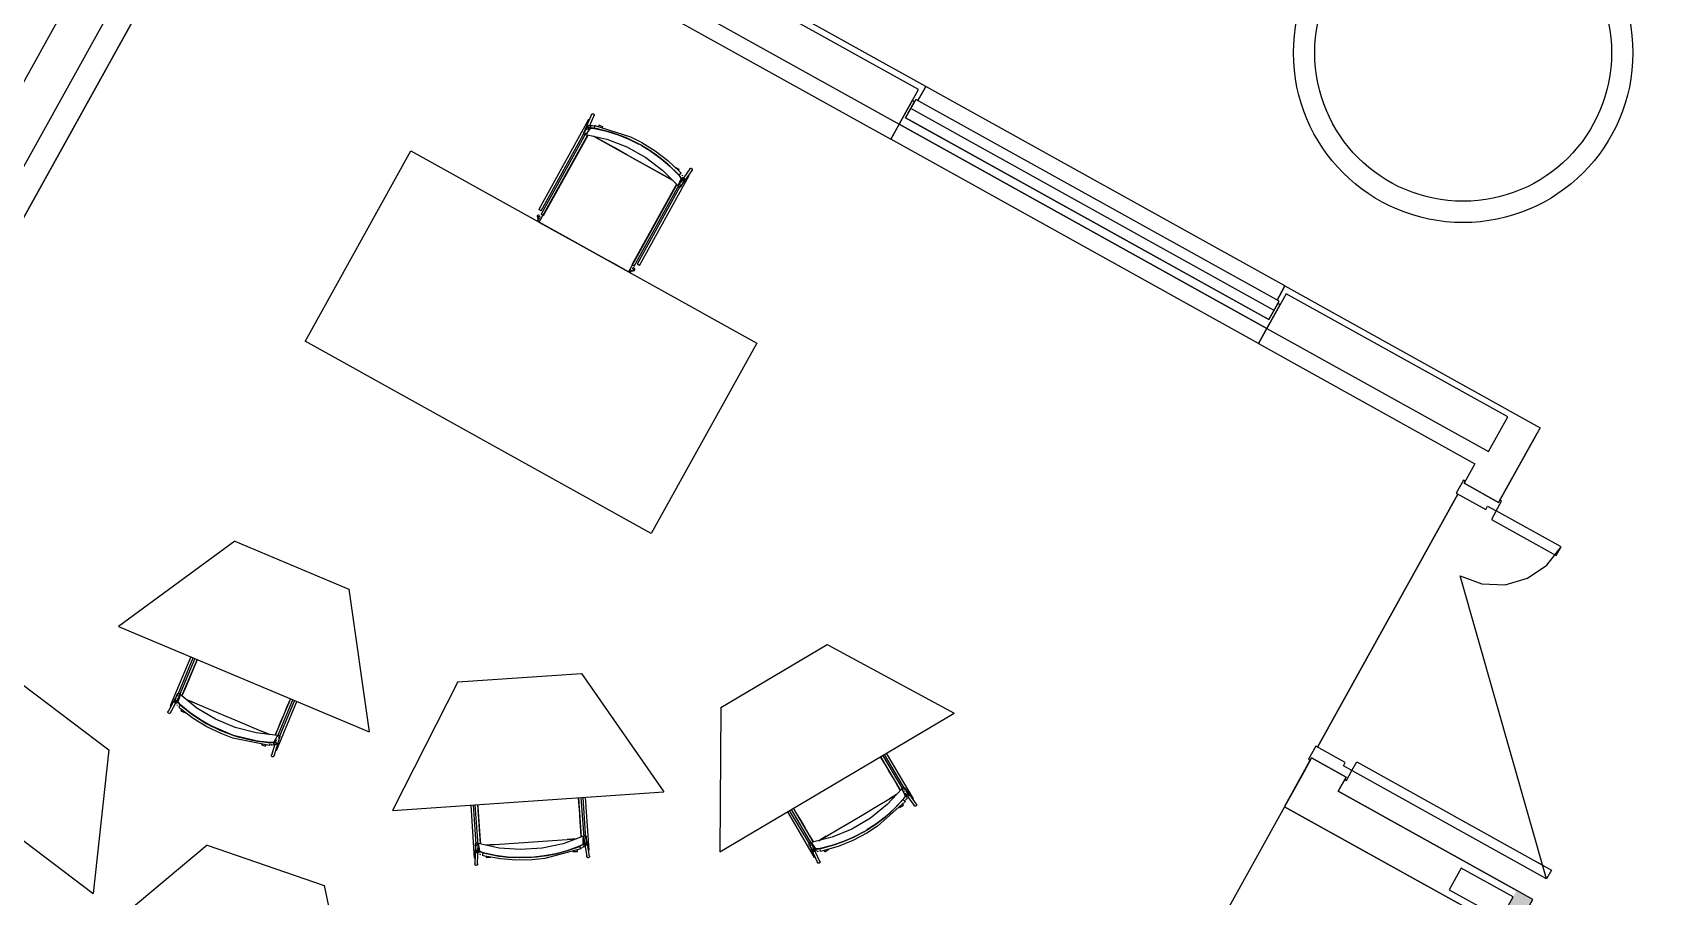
# Model space of a CAD drawing. Header units: metres. Extents: x 2.3 to 42.8, y 0.9 to 31.9.
# Drawn here: x 20.433 to 23.03, y 16.28 to 17.654 of the extents above; entities that cross this region are included whole.
import ezdxf

# ---------------------------------------------------------------- set-up
doc = ezdxf.new("R2010")
doc.units = ezdxf.units.M
for name, color, linetype in [('ARREDI', 9, 'Continuous'), ('PARETI_STRUTTURE', 7, 'Continuous'), ('PILASTRI_SETTI', 8, 'Continuous'), ('PORTE_SCALE', 2, 'Continuous')]:
    doc.layers.add(name, color=color, linetype=linetype)

msp = doc.modelspace()

# ---------------------------------------------------------------- linework, layer by layer
at = {"layer": 'ARREDI'}
for points in [[(21.8426, 17.5636), (20.8402, 18.1202), (20.8096, 18.0651), (21.812, 17.5085)], [(22.4004, 17.1975), (22.4167, 17.2268), (21.8384, 17.5479), (21.8221, 17.5186)], [(21.3856, 17.276), (21.3857, 17.2753)], [(22.4278, 17.2386), (22.3972, 17.1836), (22.7501, 16.9877), (22.7806, 17.0427)], [(22.0384, 15.0571), (22.7091, 16.265), (22.4251, 16.4227), (21.7544, 15.2148)], [(22.7699, 16.2448), (22.789, 16.2792), (22.7064, 16.325), (22.6873, 16.2906)]]:
    msp.add_lwpolyline(points, close=True, dxfattribs=at)
for points in [[(22.4086, 17.2122), (21.8303, 17.5333)], [(21.3162, 17.4993), (21.3172, 17.5007), (21.3196, 17.5042)], [(21.3166, 17.5035), (21.3164, 17.5042), (21.3165, 17.5049), (21.3167, 17.5055), (21.3168, 17.5056), (21.3173, 17.5061), (21.3173, 17.5061), (21.318, 17.5064), (21.3188, 17.5064), (21.3195, 17.5062), (21.3201, 17.5057)], [(21.3205, 17.5051), (21.3207, 17.5044), (21.3206, 17.5036), (21.3203, 17.5031), (21.3202, 17.503), (21.3197, 17.5025), (21.319, 17.5022), (21.3183, 17.5022), (21.3176, 17.5024), (21.317, 17.5028), (21.3166, 17.5035)], [(21.3176, 17.5156), (21.3176, 17.5155)], [(21.3184, 17.5151), (21.3179, 17.5154), (21.3177, 17.5155)], [(21.319, 17.5148), (21.3184, 17.5151)], [(21.3229, 17.5061), (21.3212, 17.5059)], [(21.3213, 17.5059), (21.323, 17.5061)], [(21.3224, 17.5221), (21.3222, 17.5228), (21.3223, 17.5236), (21.3224, 17.5238), (21.3224, 17.5238), (21.3227, 17.5242), (21.3232, 17.5247), (21.3239, 17.525), (21.3246, 17.5251), (21.3254, 17.5249), (21.326, 17.5244), (21.3264, 17.5238)], [(21.3251, 17.506), (21.3239, 17.506)], [(21.3241, 17.506), (21.3253, 17.506)], [(21.3264, 17.5238), (21.3265, 17.5231), (21.3265, 17.5223), (21.3264, 17.5221), (21.3264, 17.5221), (21.3261, 17.5217), (21.3256, 17.5211)], [(21.3265, 17.5058), (21.3276, 17.5056)], [(21.3276, 17.5056), (21.3265, 17.5058)], [(21.3274, 17.5042), (21.3275, 17.505), (21.3276, 17.5056)], [(21.3277, 17.5061), (21.3277, 17.5064), (21.3277, 17.5064), (21.3277, 17.5064)], [(21.3344, 17.507), (21.3342, 17.5067), (21.334, 17.5063), (21.3337, 17.5057), (21.3333, 17.5051)], [(21.3809, 17.2738), (21.2391, 17.3525), (21.3162, 17.4913)], [(21.3098, 17.4933), (21.3096, 17.494), (21.3097, 17.4947), (21.3098, 17.495), (21.3098, 17.495), (21.31, 17.4954), (21.3106, 17.4959), (21.3113, 17.4962), (21.312, 17.4962)], [(21.3135, 17.4928), (21.313, 17.4923), (21.3123, 17.492), (21.3115, 17.492), (21.3108, 17.4922), (21.3102, 17.4926), (21.3098, 17.4933)], [(21.3271, 17.5018), (21.3247, 17.5021), (21.3224, 17.5022), (21.3207, 17.5021), (21.3199, 17.5017), (21.3166, 17.4968), (21.3133, 17.4919), (21.3467, 17.4844), (21.3787, 17.4722), (21.4087, 17.4555), (21.436, 17.4348), (21.4601, 17.4105), (21.4625, 17.4158), (21.4649, 17.4213)], [(21.3133, 17.4919), (21.3136, 17.4942)], [(21.3199, 17.5017), (21.3207, 17.5021), (21.3223, 17.5022), (21.3246, 17.5021), (21.3271, 17.5018)], [(21.4513, 17.4193), (21.4388, 17.4263), (21.4187, 17.4374), (21.3985, 17.4486), (21.3783, 17.4599), (21.3581, 17.4711), (21.338, 17.4822), (21.3255, 17.4892)], [(21.3255, 17.4892), (21.4513, 17.4193)], [(21.327, 17.5022), (21.327, 17.5024), (21.3271, 17.5029), (21.3272, 17.5035)], [(21.3271, 17.5018), (21.3461, 17.4975), (21.3647, 17.4916), (21.3828, 17.4843), (21.3977, 17.4768)], [(21.3977, 17.4768), (21.3828, 17.4843), (21.3648, 17.4916), (21.3462, 17.4974), (21.3273, 17.5018)], [(20.8664, 17.1629), (21.0346, 17.4659)], [(21.0346, 17.4659), (21.5853, 17.1601)], [(21.4165, 17.4656), (21.4026, 17.4741)], [(21.4026, 17.4741), (21.4166, 17.4655)], [(21.461, 17.4275), (21.4473, 17.4413), (21.4326, 17.454), (21.4171, 17.4652)], [(21.4171, 17.4652), (21.4326, 17.4539), (21.4474, 17.4412), (21.4611, 17.4274)], [(21.4606, 17.4344), (21.461, 17.435), (21.4613, 17.4356), (21.4616, 17.436), (21.4617, 17.4363)], [(21.4649, 17.4212), (21.4648, 17.4221), (21.464, 17.4236), (21.4627, 17.4255), (21.4611, 17.4274)], [(21.4611, 17.4274), (21.4628, 17.4254), (21.4641, 17.4236), (21.4648, 17.4221), (21.4649, 17.4212)], [(21.4625, 17.4284), (21.4621, 17.428), (21.4617, 17.4276), (21.4615, 17.4275)], [(21.4646, 17.4302), (21.4647, 17.4303), (21.4648, 17.4304), (21.4647, 17.4303), (21.4645, 17.4302), (21.4641, 17.4298), (21.4636, 17.4294), (21.4631, 17.4289), (21.4625, 17.4284)], [(21.4663, 17.4271), (21.467, 17.4261)], [(21.467, 17.426), (21.4663, 17.4271)], [(21.4771, 17.427), (21.4765, 17.4273)], [(21.4778, 17.4266), (21.4778, 17.4266), (21.4778, 17.4266), (21.4775, 17.4268), (21.4771, 17.427)], [(21.4784, 17.4363), (21.4785, 17.437), (21.4788, 17.4375), (21.4788, 17.4375), (21.4789, 17.4377), (21.4795, 17.4381), (21.4802, 17.4384)], [(21.4802, 17.4384), (21.4809, 17.4384), (21.4816, 17.4381), (21.4822, 17.4376), (21.4826, 17.4369), (21.4827, 17.4362), (21.4826, 17.4355), (21.4823, 17.435), (21.4823, 17.435), (21.4822, 17.4348), (21.4816, 17.4344), (21.4809, 17.4341)], [(21.458, 17.4126), (21.3809, 17.2738)], [(21.4624, 17.4124), (21.4601, 17.4105)], [(21.4601, 17.4105), (21.4624, 17.4124)], [(21.4631, 17.4082), (21.4623, 17.4082), (21.4616, 17.4084), (21.461, 17.4089), (21.4607, 17.4096), (21.4606, 17.4103)], [(21.4638, 17.4121), (21.4644, 17.4116), (21.4648, 17.411), (21.4649, 17.4102), (21.4647, 17.4095), (21.4645, 17.4091), (21.4645, 17.409), (21.4644, 17.4089), (21.4638, 17.4084), (21.4631, 17.4082)], [(21.4679, 17.4237), (21.4655, 17.4183), (21.4649, 17.417)], [(21.4682, 17.4193), (21.4674, 17.4193), (21.4667, 17.4196), (21.4661, 17.4201), (21.4658, 17.4207), (21.4656, 17.4214), (21.4658, 17.4222), (21.4658, 17.4223), (21.4662, 17.4228), (21.4667, 17.4232), (21.4674, 17.4235)], [(21.4689, 17.4232), (21.4695, 17.4227), (21.4698, 17.4221), (21.47, 17.4213), (21.47, 17.4213), (21.4698, 17.4206), (21.4698, 17.4205), (21.4694, 17.42), (21.4689, 17.4195), (21.4682, 17.4193)], [(21.237, 17.3633), (21.2364, 17.3629), (21.236, 17.3625), (21.2359, 17.362), (21.2359, 17.3618), (21.236, 17.3615), (21.2363, 17.3611), (21.2369, 17.3608), (21.2376, 17.3607), (21.2383, 17.3608), (21.2391, 17.361)], [(21.2374, 17.3609), (21.2368, 17.3605), (21.2364, 17.36), (21.2363, 17.3596), (21.2363, 17.3594), (21.2363, 17.3594), (21.2364, 17.3591), (21.2367, 17.3587), (21.2373, 17.3584), (21.238, 17.3583), (21.2387, 17.3584)], [(21.2395, 17.3534), (21.2387, 17.3534), (21.238, 17.3536), (21.2374, 17.3541), (21.237, 17.3547), (21.2369, 17.3552), (21.2369, 17.3555), (21.237, 17.3562), (21.2373, 17.3569), (21.2379, 17.3574), (21.2373, 17.3569), (21.2371, 17.3566), (21.237, 17.3562), (21.2369, 17.3555), (21.237, 17.3547), (21.2374, 17.3541), (21.238, 17.3536), (21.2387, 17.3534), (21.2395, 17.3534)], [(21.2392, 17.3634), (21.2385, 17.3635), (21.2377, 17.3635), (21.237, 17.3633)], [(21.2404, 17.3603), (21.2401, 17.3607), (21.2395, 17.361), (21.2388, 17.3611), (21.2381, 17.3611), (21.2374, 17.3609)], [(21.241, 17.3563), (21.2407, 17.357), (21.2401, 17.3574), (21.2393, 17.3577), (21.2386, 17.3576), (21.2379, 17.3574)], [(21.2412, 17.3558), (21.241, 17.3563), (21.2407, 17.357), (21.2401, 17.3574), (21.2393, 17.3577), (21.2386, 17.3576), (21.2379, 17.3574)], [(21.2391, 17.3723), (21.2386, 17.3725), (21.2384, 17.3727), (21.2383, 17.3727), (21.2383, 17.3727)], [(21.2421, 17.3706), (21.2419, 17.3707), (21.2415, 17.3709), (21.2409, 17.3712), (21.2403, 17.3716), (21.2397, 17.372), (21.2391, 17.3723)], [(21.2391, 17.361), (21.2396, 17.3613), (21.24, 17.3618), (21.2402, 17.3623), (21.2402, 17.3625), (21.2401, 17.3628)], [(21.2396, 17.3522), (21.2631, 17.3392), (21.2866, 17.3261), (21.31, 17.3131), (21.3335, 17.3001), (21.357, 17.2871), (21.3804, 17.274)], [(21.2419, 17.3652), (21.2422, 17.365), (21.2426, 17.3648), (21.2432, 17.3645), (21.2438, 17.3641), (21.2445, 17.3638), (21.245, 17.3634)], [(21.3815, 17.2745), (21.3819, 17.2739), (21.3825, 17.2734), (21.3832, 17.2731), (21.3839, 17.2731), (21.3846, 17.2734), (21.3852, 17.2739), (21.3855, 17.2742), (21.3856, 17.2745), (21.3857, 17.2753)], [(21.3815, 17.2745), (21.3819, 17.2739), (21.3825, 17.2734), (21.3832, 17.2731), (21.3839, 17.2731), (21.3844, 17.2733), (21.3847, 17.2734), (21.3852, 17.2739), (21.3856, 17.2745), (21.3857, 17.2753)], [(21.3846, 17.2772), (21.3839, 17.2774), (21.3832, 17.2774), (21.3827, 17.2773)], [(21.3846, 17.2772), (21.3839, 17.2774), (21.3832, 17.2774)], [(21.3865, 17.2758), (21.387, 17.2753), (21.3875, 17.275), (21.388, 17.2749), (21.3883, 17.275), (21.3885, 17.2751), (21.3888, 17.2754), (21.389, 17.276), (21.389, 17.2767)], [(21.389, 17.2767), (21.3888, 17.2774), (21.3884, 17.2781), (21.3879, 17.2786), (21.3874, 17.2789), (21.3869, 17.279)], [(21.3871, 17.2846), (21.3877, 17.2842), (21.3883, 17.2839), (21.389, 17.2835), (21.3895, 17.2832), (21.39, 17.283), (21.3902, 17.2828)], [(21.3912, 17.2777), (21.391, 17.2784), (21.3907, 17.279), (21.3902, 17.2796), (21.3897, 17.2799), (21.3891, 17.28), (21.3888, 17.2799), (21.3888, 17.2799), (21.3887, 17.2798), (21.3884, 17.2795), (21.3882, 17.2789), (21.3882, 17.2782)], [(21.3882, 17.2782), (21.3884, 17.2775), (21.3887, 17.2768), (21.3892, 17.2763), (21.3897, 17.276), (21.3902, 17.2759), (21.3905, 17.2759), (21.3906, 17.2759), (21.3907, 17.276), (21.391, 17.2764), (21.3912, 17.277), (21.3912, 17.2777)], [(21.3978, 17.2842), (21.3972, 17.2845), (21.3965, 17.2848), (21.3959, 17.2852), (21.3953, 17.2855), (21.3949, 17.2857), (21.3948, 17.2858)], [(21.3985, 17.2838), (21.3982, 17.2839), (21.3978, 17.2842)], [(21.3985, 17.2838), (21.3985, 17.2837)], [(21.4171, 16.8571), (20.8664, 17.163)], [(21.5853, 17.1601), (21.4171, 16.8571)], [(20.7543, 16.8451), (20.5692, 16.7093), (20.9686, 16.5417)], [(20.7543, 16.8451), (20.9358, 16.7689)], [(20.9358, 16.7689), (20.9686, 16.5417)], [(21.5279, 16.5807), (21.6973, 16.6809)], [(21.6973, 16.6809), (21.8992, 16.5715)], [(20.6946, 16.6566), (20.6931, 16.6529), (20.6872, 16.6389), (20.6812, 16.6248), (20.6753, 16.6107), (20.6704, 16.5989)], [(20.3969, 16.6319), (20.1839, 16.5462), (20.5293, 16.2849)], [(20.3969, 16.632), (20.5539, 16.5132)], [(21.1097, 16.6212), (21.0053, 16.4167), (21.4374, 16.4463)], [(21.1097, 16.6212), (21.3061, 16.6346)], [(21.3061, 16.6346), (21.4374, 16.4463)], [(20.6641, 16.5991), (20.6635, 16.5995), (20.663, 16.6001), (20.6628, 16.6008), (20.6629, 16.6016), (20.6631, 16.602), (20.6632, 16.6022), (20.6637, 16.6028), (20.6644, 16.6031)], [(20.8098, 16.5249), (20.8122, 16.5248), (20.8145, 16.5249), (20.8162, 16.5253), (20.8169, 16.5257), (20.8197, 16.5309), (20.8224, 16.5362), (20.7884, 16.54), (20.7552, 16.5487), (20.7236, 16.5619), (20.6942, 16.5796), (20.6676, 16.6011), (20.6658, 16.5955), (20.664, 16.5899)], [(20.6644, 16.6031), (20.6652, 16.6032), (20.6659, 16.6029), (20.6665, 16.6025), (20.6669, 16.6019), (20.6671, 16.6012)], [(20.6676, 16.6011), (20.6655, 16.599)], [(20.6656, 16.599), (20.6676, 16.6011)], [(20.6507, 16.5712), (20.6499, 16.5711), (20.6492, 16.5713), (20.6486, 16.5717), (20.6481, 16.5724), (20.648, 16.5731), (20.648, 16.5738), (20.6482, 16.5743), (20.6482, 16.5743), (20.6483, 16.5745), (20.6489, 16.575), (20.6495, 16.5753)], [(20.6523, 16.5734), (20.6522, 16.5727), (20.652, 16.5722), (20.6519, 16.572), (20.6514, 16.5715), (20.6507, 16.5712)], [(20.6518, 16.5831), (20.6517, 16.5831), (20.6518, 16.5831), (20.6521, 16.583), (20.6525, 16.5828)], [(20.6525, 16.5828), (20.6531, 16.5825)], [(20.6602, 16.5875), (20.6596, 16.5879), (20.6592, 16.5885), (20.659, 16.5892), (20.659, 16.5893), (20.6591, 16.5899), (20.6591, 16.5901), (20.6594, 16.5906), (20.6599, 16.5911), (20.6606, 16.5914)], [(20.6606, 16.5914), (20.6613, 16.5915), (20.662, 16.5913), (20.6627, 16.5909), (20.6631, 16.5903), (20.6633, 16.5896), (20.6633, 16.5896), (20.6632, 16.5889), (20.6632, 16.5887), (20.6629, 16.5882), (20.6624, 16.5877)], [(20.6613, 16.5871), (20.6631, 16.5927), (20.6636, 16.5941)], [(20.6624, 16.5849), (20.6633, 16.5839)], [(20.6633, 16.5839), (20.6625, 16.5848)], [(20.664, 16.5899), (20.6642, 16.589), (20.6652, 16.5876), (20.6667, 16.5859), (20.6684, 16.5842)], [(20.6684, 16.5842), (20.6666, 16.586), (20.6651, 16.5877), (20.6642, 16.589), (20.664, 16.5899)], [(20.6653, 16.581), (20.6652, 16.5808), (20.6652, 16.5808), (20.6652, 16.5809), (20.6654, 16.5811), (20.6657, 16.5814), (20.6662, 16.5819), (20.6667, 16.5825), (20.6671, 16.583)], [(20.6671, 16.583), (20.6676, 16.5835), (20.6679, 16.5839), (20.668, 16.584)], [(20.7164, 16.5514), (20.6997, 16.5609), (20.6836, 16.5719), (20.6684, 16.5842)], [(20.6685, 16.5841), (20.6837, 16.5719), (20.6997, 16.5609), (20.7164, 16.5514)], [(20.6697, 16.5773), (20.6694, 16.5766), (20.6691, 16.576), (20.669, 16.5755), (20.6688, 16.5753)], [(20.6902, 16.5879), (20.6773, 16.5933)], [(20.6773, 16.5933), (20.6905, 16.5877), (20.7117, 16.5788), (20.733, 16.5699), (20.7543, 16.561), (20.7756, 16.552), (20.7968, 16.5431), (20.81, 16.5376)], [(20.8189, 16.5366), (20.8229, 16.5462), (20.8279, 16.5581), (20.8329, 16.57), (20.8379, 16.582), (20.8429, 16.5939)], [(21.5279, 16.5807), (21.5264, 16.3511), (21.8992, 16.5715)], [(20.7169, 16.5511), (20.7525, 16.5362), (20.7903, 16.5271), (20.8096, 16.5249)], [(20.8098, 16.5249), (20.7904, 16.5271), (20.7525, 16.5362), (20.7169, 16.5511)], [(20.8101, 16.5376), (20.7972, 16.543)], [(20.8031, 16.5189), (20.8032, 16.5192), (20.8034, 16.5196), (20.8037, 16.5202), (20.804, 16.5209)], [(20.8031, 16.5189), (20.8031, 16.5189)], [(20.8098, 16.5224), (20.8098, 16.5217), (20.8097, 16.521)], [(20.8108, 16.521), (20.8097, 16.521)], [(20.8097, 16.521), (20.8108, 16.521)], [(20.8097, 16.5202), (20.8097, 16.5202), (20.8097, 16.5202)], [(20.8169, 16.5257), (20.8162, 16.5253), (20.8146, 16.5249), (20.8123, 16.5248), (20.8098, 16.5249)], [(20.8099, 16.5245), (20.8099, 16.5243), (20.8099, 16.5238), (20.8098, 16.5232)], [(20.8132, 16.521), (20.8121, 16.5209)], [(20.8122, 16.5209), (20.8135, 16.521)], [(20.816, 16.5214), (20.8144, 16.5211)], [(20.8145, 16.5211), (20.8161, 16.5214)], [(20.8167, 16.5223), (20.8165, 16.523), (20.8165, 16.5238), (20.8167, 16.5243), (20.8167, 16.5245), (20.8172, 16.525), (20.8172, 16.525), (20.8179, 16.5254), (20.8186, 16.5255), (20.8193, 16.5253), (20.82, 16.5249), (20.8205, 16.5244)], [(20.8205, 16.5244), (20.8207, 16.5237), (20.8207, 16.5229), (20.8205, 16.5224), (20.8205, 16.5222), (20.82, 16.5217), (20.82, 16.5217), (20.8193, 16.5213), (20.8186, 16.5212), (20.8179, 16.5214), (20.8172, 16.5218)], [(20.8203, 16.5285), (20.8196, 16.5271), (20.8175, 16.5233)], [(20.8215, 16.5308), (20.8211, 16.53)], [(20.8223, 16.5353), (20.8228, 16.5359), (20.8235, 16.5362), (20.8242, 16.5363), (20.8249, 16.5362), (20.8256, 16.5358), (20.8261, 16.5352)], [(20.8224, 16.5362), (20.8223, 16.5339)], [(20.8261, 16.5353), (20.8263, 16.5345), (20.8263, 16.5338), (20.8262, 16.5336), (20.8262, 16.5336), (20.8261, 16.5331), (20.8256, 16.5325), (20.8249, 16.5322), (20.8242, 16.5321)], [(20.5539, 16.5132), (20.5293, 16.2849)], [(20.8129, 16.5031), (20.8127, 16.5038), (20.8127, 16.5045), (20.8127, 16.5048), (20.8127, 16.5048), (20.8129, 16.5052), (20.8134, 16.5058), (20.8141, 16.5062)], [(20.8167, 16.5052), (20.8169, 16.5045), (20.8169, 16.5038), (20.8169, 16.5035), (20.8169, 16.5035), (20.8167, 16.5031), (20.8162, 16.5025), (20.8155, 16.5021), (20.8148, 16.502), (20.814, 16.5021), (20.8134, 16.5025), (20.8129, 16.5031)], [(20.8193, 16.5128), (20.8199, 16.5126)], [(20.8199, 16.5126), (20.8204, 16.5124), (20.8207, 16.5123)], [(20.8207, 16.5122), (20.8207, 16.5122)], [(21.814, 16.4484), (21.8087, 16.4573), (21.8021, 16.4685), (21.7955, 16.4796), (21.7889, 16.4907), (21.7823, 16.5019)], [(21.8179, 16.4341), (21.8194, 16.436), (21.8207, 16.4379), (21.8214, 16.4394), (21.8215, 16.4403), (21.8189, 16.4456), (21.8164, 16.4509), (21.793, 16.426), (21.7663, 16.4045), (21.7368, 16.3871), (21.7051, 16.374), (21.6719, 16.3656), (21.6753, 16.3607), (21.6788, 16.3559)], [(21.6839, 16.3686), (21.6963, 16.3759), (21.7161, 16.3876), (21.736, 16.3994), (21.7559, 16.4111), (21.7757, 16.4229), (21.7955, 16.4346), (21.8079, 16.4419)], [(21.8079, 16.4419), (21.7964, 16.4351)], [(21.8164, 16.451), (21.8182, 16.4495)], [(21.817, 16.4504), (21.8169, 16.4511), (21.817, 16.4518), (21.8173, 16.4525), (21.8179, 16.453), (21.8186, 16.4533), (21.8193, 16.4533)], [(21.8215, 16.4403), (21.8214, 16.4395), (21.8207, 16.438), (21.8195, 16.4361), (21.8179, 16.4341)], [(21.8193, 16.4533), (21.82, 16.4531), (21.8206, 16.4527), (21.8208, 16.4525), (21.8208, 16.4525), (21.821, 16.452), (21.8212, 16.4513), (21.8211, 16.4506), (21.8207, 16.4499), (21.8202, 16.4494)], [(21.8202, 16.447), (21.8206, 16.4462)], [(21.8213, 16.4447), (21.822, 16.4432), (21.8238, 16.4393)], [(21.8241, 16.4381), (21.8234, 16.4384), (21.8228, 16.4388), (21.8225, 16.4393), (21.8224, 16.4394), (21.8223, 16.4401), (21.8223, 16.4401), (21.8224, 16.4409), (21.8227, 16.4415), (21.8233, 16.442), (21.824, 16.4423), (21.8247, 16.4423)], [(21.8247, 16.4423), (21.8254, 16.4421), (21.826, 16.4417), (21.8263, 16.4412), (21.8264, 16.4411), (21.8266, 16.4404), (21.8266, 16.4403), (21.8265, 16.4396), (21.8261, 16.439), (21.8256, 16.4385), (21.8249, 16.4382)], [(21.141, 16.426), (21.1413, 16.422), (21.1424, 16.4068), (21.1434, 16.3915), (21.1444, 16.3763), (21.1453, 16.3635)], [(21.306, 16.3745), (21.3053, 16.3849), (21.3044, 16.3978), (21.3035, 16.4107), (21.3026, 16.4236), (21.3017, 16.4365)], [(21.6435, 16.4203), (21.6455, 16.4169), (21.6533, 16.4037), (21.6611, 16.3906), (21.6688, 16.3774), (21.6753, 16.3664)], [(21.8179, 16.4341), (21.8046, 16.4199), (21.7901, 16.4068), (21.7747, 16.3949), (21.7606, 16.3858)], [(21.7607, 16.3858), (21.7746, 16.3949), (21.7901, 16.4067), (21.8045, 16.4198), (21.8178, 16.4339)], [(21.8187, 16.4252), (21.8186, 16.4254), (21.8183, 16.4259), (21.818, 16.4264), (21.8176, 16.427)], [(21.8183, 16.434), (21.8185, 16.4338), (21.8188, 16.4335), (21.8193, 16.4331)], [(21.8193, 16.4331), (21.8199, 16.4326), (21.8205, 16.4321), (21.821, 16.4317), (21.8214, 16.4314), (21.8216, 16.4312)], [(21.8216, 16.4326), (21.821, 16.4317)], [(21.821, 16.4317), (21.8216, 16.4326)], [(21.8216, 16.4312), (21.8216, 16.4312)], [(21.8232, 16.4347), (21.8224, 16.4336)], [(21.8225, 16.4337), (21.8232, 16.4347)], [(21.8244, 16.437), (21.8237, 16.4355)], [(21.8238, 16.4356), (21.8245, 16.437)], [(21.8333, 16.4345), (21.8338, 16.4349)], [(21.8338, 16.4349), (21.8343, 16.4351), (21.8345, 16.4353), (21.8346, 16.4353)], [(21.8346, 16.4353), (21.8346, 16.4353)], [(21.8373, 16.4236), (21.8366, 16.4238), (21.836, 16.4243), (21.8358, 16.4245), (21.8358, 16.4245), (21.8356, 16.4249), (21.8354, 16.4256)], [(21.8378, 16.4279), (21.8385, 16.4276), (21.8391, 16.4272), (21.8393, 16.427), (21.8393, 16.427), (21.8395, 16.4266), (21.8397, 16.4258), (21.8396, 16.4251), (21.8393, 16.4244), (21.8387, 16.4239), (21.838, 16.4236), (21.8373, 16.4236)], [(20.7104, 16.3615), (20.5345, 16.214), (20.9439, 16.0726)], [(20.7104, 16.3615), (20.8965, 16.2973)], [(21.1396, 16.3608), (21.1388, 16.361), (21.1382, 16.3613), (21.1377, 16.3619), (21.1374, 16.3626), (21.1374, 16.363), (21.1374, 16.3631), (21.1374, 16.3633), (21.1376, 16.364), (21.1381, 16.3646)], [(21.1381, 16.3646), (21.1387, 16.365), (21.1395, 16.3651), (21.1402, 16.365), (21.1409, 16.3647), (21.1414, 16.3641)], [(21.1418, 16.3643), (21.1409, 16.3614)], [(21.141, 16.3614), (21.1419, 16.3643)], [(21.3031, 16.36), (21.3053, 16.361), (21.3073, 16.3621), (21.3086, 16.3632), (21.3091, 16.3639), (21.3092, 16.3698), (21.3093, 16.3757), (21.2772, 16.3639), (21.2437, 16.3567), (21.2094, 16.3544), (21.1753, 16.3569), (21.1419, 16.3643), (21.1427, 16.3585), (21.1437, 16.3526)], [(21.154, 16.3616), (21.1683, 16.3626), (21.1912, 16.3642), (21.2143, 16.3657), (21.2373, 16.3673), (21.2604, 16.3689), (21.2833, 16.3705), (21.2976, 16.3714)], [(21.1679, 16.3626), (21.154, 16.3616)], [(21.2976, 16.3714), (21.2837, 16.3705)], [(21.3091, 16.3639), (21.3086, 16.3632), (21.3073, 16.3622), (21.3054, 16.361), (21.3031, 16.36)], [(21.3093, 16.3757), (21.3103, 16.3737)], [(21.3104, 16.3608), (21.3099, 16.3613), (21.3096, 16.362), (21.3095, 16.3626), (21.3095, 16.3627), (21.3097, 16.3634), (21.3097, 16.3634), (21.3101, 16.364), (21.3107, 16.3645), (21.3114, 16.3646), (21.3122, 16.3646), (21.3129, 16.3643)], [(21.3096, 16.3749), (21.3098, 16.3756), (21.3102, 16.3763), (21.3108, 16.3767), (21.3115, 16.3769), (21.3123, 16.3769), (21.313, 16.3765)], [(21.3109, 16.368), (21.3108, 16.3663), (21.3107, 16.362)], [(21.3109, 16.3705), (21.3109, 16.3696)], [(21.3109, 16.3644), (21.311, 16.3644)], [(21.3129, 16.3643), (21.3134, 16.3638), (21.3137, 16.3631), (21.3138, 16.3625), (21.3138, 16.3624), (21.3137, 16.3617), (21.3136, 16.3617), (21.3132, 16.3611), (21.3126, 16.3607), (21.3119, 16.3605), (21.3111, 16.3605)], [(21.313, 16.3765), (21.3135, 16.376), (21.3139, 16.3754), (21.3139, 16.3751), (21.3139, 16.3751), (21.3139, 16.3746), (21.3137, 16.3739), (21.3133, 16.3733), (21.3127, 16.3728)], [(21.6714, 16.3615), (21.6707, 16.3612), (21.67, 16.3612), (21.6693, 16.3615), (21.6687, 16.362), (21.6684, 16.3624), (21.6684, 16.3624), (21.6684, 16.3627), (21.6682, 16.3634), (21.6684, 16.3641)], [(21.6684, 16.3641), (21.6688, 16.3648), (21.6694, 16.3652), (21.6701, 16.3655), (21.6708, 16.3654), (21.6716, 16.3652), (21.6721, 16.3647)], [(21.6719, 16.3656), (21.6724, 16.3626)], [(21.6724, 16.3626), (21.6719, 16.3655)], [(21.6959, 16.3757), (21.6839, 16.3686)], [(21.7409, 16.3749), (21.7233, 16.3672), (21.7048, 16.3609), (21.686, 16.3561)], [(21.6861, 16.3561), (21.7049, 16.3609), (21.7233, 16.3673), (21.7409, 16.375)], [(21.7558, 16.383), (21.7414, 16.3752)], [(21.7415, 16.3752), (21.7558, 16.383)], [(21.1357, 16.3411), (21.1357, 16.3411)], [(21.1358, 16.3411), (21.1361, 16.3411), (21.1366, 16.3411)], [(21.1366, 16.3411), (21.1372, 16.3412)], [(21.1414, 16.3488), (21.1406, 16.3489), (21.1399, 16.3492), (21.1394, 16.3498), (21.1394, 16.3498), (21.1392, 16.3504), (21.1392, 16.3506), (21.1392, 16.3512), (21.1394, 16.3519), (21.1399, 16.3525)], [(21.1399, 16.3525), (21.1405, 16.3528), (21.1412, 16.353), (21.142, 16.3529), (21.1426, 16.3526), (21.1431, 16.352), (21.1431, 16.352), (21.1434, 16.3514), (21.1434, 16.3512), (21.1434, 16.3506), (21.1432, 16.3499)], [(21.1425, 16.3489), (21.1416, 16.3547), (21.1414, 16.3562)], [(21.1502, 16.3495), (21.1477, 16.3502), (21.1456, 16.3511), (21.1442, 16.3519), (21.1436, 16.3526)], [(21.1437, 16.3526), (21.1442, 16.3519), (21.1457, 16.3511), (21.1478, 16.3502), (21.1502, 16.3495)], [(21.1445, 16.3474), (21.1457, 16.3469)], [(21.1457, 16.3469), (21.1446, 16.3474)], [(21.1488, 16.3453), (21.1487, 16.3451), (21.1487, 16.345), (21.1487, 16.3451), (21.1488, 16.3453), (21.149, 16.3458), (21.1491, 16.3465), (21.1493, 16.3472), (21.1495, 16.3479)], [(21.1495, 16.3479), (21.1497, 16.3485), (21.1498, 16.349), (21.1499, 16.3492)], [(21.2077, 16.3417), (21.1885, 16.3427), (21.1692, 16.3453), (21.1502, 16.3495)], [(21.1503, 16.3495), (21.1693, 16.3453), (21.1886, 16.3427), (21.2077, 16.3417)], [(21.1544, 16.3439), (21.1544, 16.3432), (21.1545, 16.3425), (21.1545, 16.342), (21.1545, 16.3417)], [(21.1545, 16.3417), (21.1545, 16.3417)], [(21.2247, 16.3422), (21.2083, 16.3417)], [(21.2084, 16.3417), (21.2246, 16.3422)], [(21.3031, 16.36), (21.2848, 16.3532), (21.266, 16.348), (21.2469, 16.3444), (21.2302, 16.3426)], [(21.2303, 16.3426), (21.2468, 16.3444), (21.2659, 16.348), (21.2847, 16.3532), (21.3029, 16.3599)], [(21.2998, 16.3517), (21.2998, 16.3519), (21.2997, 16.3524), (21.2997, 16.3531), (21.2996, 16.3538)], [(21.3034, 16.3597), (21.3035, 16.3595), (21.3037, 16.359), (21.3039, 16.3585)], [(21.3039, 16.3585), (21.3042, 16.3578), (21.3045, 16.3571), (21.3048, 16.3565), (21.305, 16.356), (21.3051, 16.3558)], [(21.3057, 16.3569), (21.3048, 16.3565)], [(21.3048, 16.3565), (21.3057, 16.3569)], [(21.3081, 16.3582), (21.3069, 16.3575)], [(21.307, 16.3575), (21.3081, 16.3582)], [(21.3102, 16.3597), (21.3089, 16.3586)], [(21.309, 16.3587), (21.3103, 16.3597)], [(21.3157, 16.3419), (21.3151, 16.3424), (21.3148, 16.3431), (21.3147, 16.3433), (21.3147, 16.3433), (21.3147, 16.3438), (21.3149, 16.3446), (21.3153, 16.3452)], [(21.3181, 16.3455), (21.3186, 16.345), (21.319, 16.3443), (21.319, 16.3441), (21.319, 16.344), (21.319, 16.3435), (21.3189, 16.3428), (21.3184, 16.3422), (21.3178, 16.3418), (21.3171, 16.3416), (21.3164, 16.3416), (21.3157, 16.3419)], [(21.317, 16.3535), (21.3177, 16.3535)], [(21.3177, 16.3535), (21.3182, 16.3536), (21.3185, 16.3536), (21.3185, 16.3536), (21.3185, 16.3536)], [(21.6794, 16.3521), (21.676, 16.3569), (21.6751, 16.3581)], [(21.6784, 16.3515), (21.6777, 16.3512), (21.677, 16.3512), (21.6763, 16.3515), (21.6762, 16.3515), (21.6757, 16.352), (21.6756, 16.3521), (21.6754, 16.3526), (21.6753, 16.3534), (21.6754, 16.3541)], [(21.6754, 16.3541), (21.6758, 16.3547), (21.6764, 16.3552), (21.6771, 16.3555), (21.6779, 16.3554), (21.6786, 16.3552), (21.6786, 16.3552), (21.6791, 16.3547), (21.6792, 16.3546), (21.6795, 16.3541), (21.6796, 16.3533)], [(21.6769, 16.3421), (21.6768, 16.342)], [(21.6769, 16.3421), (21.6771, 16.3422), (21.6776, 16.3425)], [(21.6776, 16.3425), (21.6782, 16.3428)], [(21.686, 16.3561), (21.6834, 16.3556), (21.6812, 16.3555), (21.6795, 16.3556), (21.6787, 16.3559)], [(21.6788, 16.3559), (21.6796, 16.3556), (21.6813, 16.3555), (21.6836, 16.3557), (21.686, 16.3561)], [(21.6831, 16.3518), (21.6819, 16.3517), (21.681, 16.3517)], [(21.6858, 16.3341), (21.6854, 16.3334), (21.6848, 16.333), (21.6841, 16.3327), (21.6834, 16.3327), (21.6827, 16.333), (21.6821, 16.3335), (21.6818, 16.3339), (21.6817, 16.3342), (21.6816, 16.3349), (21.6818, 16.3356)], [(21.6818, 16.3517), (21.6831, 16.3518)], [(21.6849, 16.3367), (21.6855, 16.3362), (21.6858, 16.3358), (21.6858, 16.3355), (21.686, 16.3348), (21.6858, 16.3341)], [(21.6861, 16.3544), (21.686, 16.355), (21.6859, 16.3554), (21.6859, 16.3557)], [(21.6867, 16.3517), (21.6867, 16.3515), (21.6867, 16.3514), (21.6867, 16.3515), (21.6866, 16.3518), (21.6865, 16.3523), (21.6864, 16.3529), (21.6863, 16.3536)], [(21.6923, 16.3529), (21.6926, 16.3523), (21.693, 16.3517), (21.6932, 16.3513), (21.6933, 16.3511)], [(21.1401, 16.3299), (21.1395, 16.3295), (21.1388, 16.3294), (21.138, 16.3295), (21.1373, 16.3298), (21.1369, 16.3304), (21.1366, 16.3311), (21.1365, 16.3316), (21.1365, 16.3316), (21.1365, 16.3318), (21.1368, 16.3325), (21.1372, 16.3331)], [(21.14, 16.3332), (21.1405, 16.3326), (21.1408, 16.3319), (21.1408, 16.3315), (21.1408, 16.3314), (21.1408, 16.3312), (21.1406, 16.3305), (21.1401, 16.3299)], [(20.8965, 16.2973), (20.9439, 16.0726)]]:
    msp.add_lwpolyline(points, dxfattribs=at)
for radius in [0.27, 0.2362]:
    msp.add_circle((22.7095, 17.6219), radius, dxfattribs=at)
at = {"layer": 'PARETI_STRUTTURE'}
for points in [[(27.0359, 29.4946), (26.8009, 29.0712), (26.5715, 28.6581), (26.0663, 27.7483), (25.7055, 27.0984), (25.5016, 26.7313), (25.1408, 26.0813), (24.2731, 24.5187), (24.0437, 24.1056), (23.759, 23.5927), (23.3981, 22.9428), (22.7559, 21.7862), (22.395, 21.1362), (22.185, 20.7579), (21.9556, 20.3449), (21.4373, 19.4113), (21.0764, 18.7614), (20.5364, 17.7889), (20.1756, 17.139), (19.7671, 16.4034), (19.5378, 15.9903), (18.2075, 13.5945)], [(26.7902, 28.9173), (19.6512, 16.0599)], [(24.3647, 24.4678), (19.6293, 15.9394)], [(21.8495, 17.5598), (21.8542, 17.5684), (20.8708, 18.1144)], [(20.822, 18.0266), (21.7986, 17.4844), (21.8129, 17.5102)], [(20.2691, 17.0917), (20.6266, 17.7354)], [(21.8418, 17.546), (21.8495, 17.5597), (21.8418, 17.546)], [(22.4257, 17.2511), (21.8542, 17.5684), (21.8495, 17.5597)], [(21.8129, 17.5102), (21.833, 17.5464), (21.8365, 17.5445)], [(22.3887, 17.204), (21.8338, 17.5121), (21.8221, 17.5186), (21.8365, 17.5445)], [(21.8331, 17.5464), (21.8365, 17.5444)], [(21.3176, 17.5156), (21.2383, 17.3727)], [(21.3224, 17.5238), (21.3098, 17.495)], [(21.3167, 17.5), (21.3186, 17.5044)], [(21.3191, 17.5054), (21.3264, 17.5221)], [(21.3277, 17.5064), (21.3842, 17.4883), (21.4023, 17.4792)], [(21.3406, 17.5035), (21.3344, 17.507)], [(21.812, 17.5085), (21.7986, 17.4844)], [(21.3134, 17.4939), (21.2419, 17.3652)], [(21.2421, 17.3706), (21.3124, 17.4972)], [(21.2457, 17.3631), (21.3168, 17.4911)], [(21.3138, 17.4932), (21.3142, 17.4942)], [(21.3203, 17.5031), (21.314, 17.4932)], [(21.3181, 17.5023), (21.3171, 17.5007)], [(21.4002, 17.4755), (21.3777, 17.4865), (21.3542, 17.4952), (21.3299, 17.5016), (21.327, 17.5022)], [(21.4023, 17.4792), (21.4237, 17.4659), (21.4438, 17.4504), (21.4622, 17.4331), (21.4648, 17.4304)], [(22.3838, 17.1594), (22.3981, 17.1853), (22.3838, 17.1594), (21.7986, 17.4844)], [(21.4615, 17.4275), (21.4435, 17.445), (21.4238, 17.4605), (21.4027, 17.474), (21.4002, 17.4755)], [(21.3985, 17.2837), (21.4778, 17.4266)], [(21.4617, 17.4363), (21.455, 17.44)], [(21.4788, 17.4375), (21.4609, 17.4115)], [(21.4645, 17.4091), (21.4823, 17.435)], [(21.4575, 17.413), (21.3864, 17.2849)], [(21.3902, 17.2828), (21.462, 17.4121)], [(21.4635, 17.4097), (21.3947, 17.2859)], [(21.4608, 17.4117), (21.4609, 17.4118), (21.4609, 17.4119), (21.461, 17.4121), (21.461, 17.4122), (21.4611, 17.4123), (21.4612, 17.4124), (21.4612, 17.4125), (21.4613, 17.4127), (21.4613, 17.4128), (21.4614, 17.4129), (21.4614, 17.413), (21.4615, 17.4131), (21.4616, 17.4133), (21.4616, 17.4134), (21.4617, 17.4135), (21.4617, 17.4136), (21.4618, 17.4137), (21.4618, 17.4139), (21.4619, 17.414), (21.4619, 17.4141), (21.462, 17.4142), (21.4621, 17.4143), (21.4621, 17.4144), (21.4622, 17.4146), (21.4622, 17.4147), (21.4623, 17.4148), (21.4623, 17.4149), (21.4624, 17.415), (21.4624, 17.4152), (21.4625, 17.4153), (21.4626, 17.4154), (21.4626, 17.4155), (21.4627, 17.4156), (21.4627, 17.4157), (21.4628, 17.4159), (21.4628, 17.416), (21.4629, 17.4161), (21.463, 17.4162), (21.463, 17.4163), (21.4631, 17.4164), (21.4631, 17.4166), (21.4632, 17.4167), (21.4632, 17.4168), (21.4633, 17.4169), (21.4634, 17.417), (21.4634, 17.4172), (21.4635, 17.4173), (21.4635, 17.4174), (21.4636, 17.4175), (21.4636, 17.4176), (21.4637, 17.4178), (21.4637, 17.4179), (21.4638, 17.418), (21.4639, 17.4181), (21.4639, 17.4182), (21.464, 17.4184), (21.464, 17.4185), (21.4641, 17.4186), (21.4641, 17.4187), (21.4642, 17.4188), (21.4643, 17.4189), (21.4643, 17.4191), (21.4644, 17.4192), (21.4644, 17.4193), (21.4645, 17.4194), (21.4645, 17.4195), (21.4646, 17.4197), (21.4646, 17.4198), (21.4647, 17.4199), (21.4648, 17.42), (21.4648, 17.4201), (21.4649, 17.4203), (21.4649, 17.4204), (21.465, 17.4205), (21.465, 17.4206), (21.4651, 17.4207), (21.4651, 17.4208), (21.4652, 17.421), (21.4653, 17.4211), (21.4653, 17.4212), (21.4654, 17.4213), (21.4654, 17.4214), (21.4655, 17.4216), (21.4655, 17.4217), (21.4656, 17.4218), (21.4657, 17.4219), (21.4657, 17.422), (21.4658, 17.4221), (21.4658, 17.4223), (21.4658, 17.4223)], [(21.465, 17.4125), (21.4636, 17.4099)], [(21.4698, 17.4205), (21.4647, 17.4099)], [(21.4655, 17.4183), (21.4664, 17.42)], [(21.2359, 17.3618), (21.2363, 17.3594)], [(21.2396, 17.3522), (21.3804, 17.274)], [(21.2405, 17.36), (21.2402, 17.3625)], [(21.3854, 17.2742), (21.3815, 17.2747), (21.3817, 17.2741), (21.3821, 17.2737), (21.3826, 17.2733), (21.3831, 17.2732), (21.3837, 17.2731), (21.3843, 17.2732), (21.3844, 17.2733)], [(21.3888, 17.2799), (21.3869, 17.2791)], [(21.3883, 17.275), (21.3906, 17.2759)], [(22.4209, 17.2425), (22.4257, 17.2511), (22.8319, 17.0255), (22.8271, 17.0169), (22.7678, 16.9102)], [(22.4257, 17.2511), (22.4209, 17.2425)], [(22.4148, 17.2233), (22.4004, 17.1975)], [(22.4004, 17.1975), (22.3887, 17.204)], [(22.3838, 17.1594), (22.728, 16.9683)], [(22.7659, 16.9068), (22.8271, 17.0169)], [(22.728, 16.9683), (22.7109, 16.9374), (22.7659, 16.9068)], [(22.7013, 16.9201), (22.4777, 16.5174)], [(22.4777, 16.5174), (22.7013, 16.9201)], [(22.762, 16.8932), (22.7544, 16.8794), (22.8576, 16.8221), (22.8653, 16.8359)], [(22.8653, 16.8359), (22.762, 16.8932)], [(22.8424, 16.3081), (22.5326, 16.4801), (22.5403, 16.4939), (22.8501, 16.3219), (22.8424, 16.3081), (22.7047, 16.7899), (22.7394, 16.7773), (22.7763, 16.7759), (22.8118, 16.7861), (22.8425, 16.8068), (22.8653, 16.8359)], [(20.6844, 16.6609), (20.6517, 16.5831)], [(20.6641, 16.6015), (20.6884, 16.6593)], [(20.6907, 16.6583), (20.6659, 16.5993)], [(20.6704, 16.5989), (20.6947, 16.6566)], [(20.6631, 16.602), (20.6482, 16.5743)], [(20.652, 16.5722), (20.6669, 16.6)], [(20.6591, 16.5901), (20.6629, 16.6012)], [(20.6629, 16.5986), (20.6641, 16.6013)], [(20.667, 16.5998), (20.667, 16.5997), (20.6669, 16.5995), (20.6669, 16.5994), (20.6669, 16.5993), (20.6668, 16.5992), (20.6668, 16.599), (20.6667, 16.5989), (20.6667, 16.5988), (20.6666, 16.5987), (20.6666, 16.5986), (20.6666, 16.5984), (20.6665, 16.5983), (20.6665, 16.5982), (20.6664, 16.5981), (20.6664, 16.5979), (20.6663, 16.5978), (20.6663, 16.5977), (20.6662, 16.5976), (20.6662, 16.5974), (20.6662, 16.5973), (20.6661, 16.5972), (20.6661, 16.5971), (20.666, 16.5969), (20.666, 16.5968), (20.666, 16.5967), (20.6659, 16.5966), (20.6659, 16.5964), (20.6658, 16.5963), (20.6658, 16.5962), (20.6657, 16.5961), (20.6657, 16.5959), (20.6656, 16.5958), (20.6656, 16.5957), (20.6656, 16.5956), (20.6655, 16.5955), (20.6655, 16.5953), (20.6654, 16.5952), (20.6654, 16.5951), (20.6654, 16.595), (20.6653, 16.5948), (20.6653, 16.5947), (20.6652, 16.5946), (20.6652, 16.5945), (20.6651, 16.5943), (20.6651, 16.5942), (20.6651, 16.5941), (20.665, 16.594), (20.665, 16.5938), (20.6649, 16.5937), (20.6649, 16.5936), (20.6648, 16.5935), (20.6648, 16.5933), (20.6648, 16.5932), (20.6647, 16.5931), (20.6647, 16.593), (20.6646, 16.5928), (20.6646, 16.5927), (20.6645, 16.5926), (20.6645, 16.5925), (20.6645, 16.5923), (20.6644, 16.5922), (20.6644, 16.5921), (20.6643, 16.592), (20.6643, 16.5919), (20.6642, 16.5917), (20.6642, 16.5916), (20.6641, 16.5915), (20.6641, 16.5914), (20.6641, 16.5912), (20.664, 16.5911), (20.664, 16.591), (20.6639, 16.5909), (20.6639, 16.5907), (20.6639, 16.5906), (20.6638, 16.5905), (20.6638, 16.5904), (20.6637, 16.5903), (20.6637, 16.5901), (20.6636, 16.59), (20.6636, 16.5899), (20.6636, 16.5898), (20.6635, 16.5896), (20.6635, 16.5895), (20.6634, 16.5894), (20.6634, 16.5893), (20.6633, 16.5891), (20.6633, 16.589), (20.6633, 16.5889), (20.6632, 16.5888), (20.6632, 16.5887)], [(20.6628, 16.592), (20.6624, 16.591)], [(20.7326, 16.5391), (20.7098, 16.55), (20.6882, 16.5632), (20.668, 16.5784), (20.6652, 16.5808)], [(20.6681, 16.584), (20.6879, 16.5686), (20.7091, 16.5553), (20.7316, 16.5442), (20.7343, 16.5431)], [(20.6688, 16.5753), (20.6759, 16.5723)], [(20.8431, 16.5943), (20.8189, 16.5366)], [(20.8207, 16.5122), (20.8534, 16.59)], [(20.8226, 16.5342), (20.8471, 16.5927)], [(20.8494, 16.5917), (20.8239, 16.531)], [(20.7343, 16.5431), (20.7579, 16.5345), (20.7822, 16.5284), (20.807, 16.5248), (20.8099, 16.5245)], [(20.8097, 16.5202), (20.7516, 16.532), (20.7326, 16.5391)], [(20.7965, 16.5217), (20.8031, 16.5189)], [(20.8182, 16.5222), (20.8127, 16.5048)], [(20.8167, 16.5243), (20.8219, 16.5348)], [(20.8169, 16.5035), (20.8262, 16.5336)], [(20.8199, 16.5278), (20.8185, 16.5231)], [(20.8188, 16.5253), (20.8192, 16.5263)], [(20.8221, 16.5348), (20.8218, 16.5338)], [(21.7821, 16.5023), (21.8139, 16.4484)], [(21.818, 16.4499), (21.7858, 16.5045)], [(21.7879, 16.5057), (21.8214, 16.4491)], [(21.8346, 16.4353), (21.7917, 16.5079)], [(22.426, 16.4244), (22.4662, 16.4967)], [(22.5108, 16.4472), (22.5232, 16.4696), (22.4681, 16.5002), (22.4557, 16.4778)], [(22.4557, 16.4778), (22.4251, 16.4227), (22.7005, 16.2698)], [(22.5213, 16.4662), (22.5108, 16.4472), (22.7948, 16.2895)], [(21.8225, 16.4393), (21.8172, 16.4497)], [(21.8173, 16.4499), (21.8179, 16.4491)], [(21.8393, 16.427), (21.8208, 16.4525)], [(21.8216, 16.4439), (21.8246, 16.4398)], [(21.8229, 16.4416), (21.822, 16.4432)], [(21.8251, 16.4392), (21.8358, 16.4245)], [(22.7948, 16.2895), (22.5108, 16.4472)], [(21.13, 16.4252), (21.1357, 16.3411)], [(21.1385, 16.363), (21.1343, 16.4255)], [(21.1367, 16.4257), (21.1411, 16.3619)], [(21.1453, 16.3635), (21.1411, 16.426)], [(21.3017, 16.437), (21.3059, 16.3745)], [(21.3103, 16.3741), (21.306, 16.4373)], [(21.3085, 16.4374), (21.3129, 16.3718)], [(21.3185, 16.3536), (21.3128, 16.4377)], [(21.6339, 16.4147), (21.6768, 16.342)], [(21.6695, 16.363), (21.6376, 16.4169)], [(21.6398, 16.4181), (21.6723, 16.3631)], [(21.6754, 16.3664), (21.6435, 16.4203)], [(21.7583, 16.3844), (21.7792, 16.3982), (21.7986, 16.414), (21.8163, 16.4318), (21.8183, 16.434)], [(21.8216, 16.4312), (21.7775, 16.3916), (21.7605, 16.3806)], [(21.8126, 16.4215), (21.8187, 16.4252)], [(21.1374, 16.363), (21.1365, 16.3316)], [(21.1392, 16.3506), (21.1376, 16.3622)], [(21.1388, 16.3599), (21.1386, 16.3628)], [(21.1409, 16.3315), (21.1417, 16.3629)], [(21.1419, 16.3628), (21.1419, 16.3627), (21.1419, 16.3626), (21.1419, 16.3624), (21.142, 16.3623), (21.142, 16.3622), (21.142, 16.362), (21.142, 16.3619), (21.142, 16.3618), (21.142, 16.3617), (21.1421, 16.3615), (21.1421, 16.3614), (21.1421, 16.3613), (21.1421, 16.3611), (21.1421, 16.361), (21.1422, 16.3609), (21.1422, 16.3607), (21.1422, 16.3606), (21.1422, 16.3605), (21.1422, 16.3603), (21.1422, 16.3602), (21.1422, 16.3601), (21.1423, 16.36), (21.1423, 16.3598), (21.1423, 16.3597), (21.1423, 16.3596), (21.1423, 16.3594), (21.1424, 16.3593), (21.1424, 16.3592), (21.1424, 16.3591), (21.1424, 16.3589), (21.1424, 16.3588), (21.1424, 16.3587), (21.1425, 16.3585), (21.1425, 16.3584), (21.1425, 16.3583), (21.1425, 16.3581), (21.1425, 16.358), (21.1426, 16.3579), (21.1426, 16.3577), (21.1426, 16.3576), (21.1426, 16.3575), (21.1426, 16.3574), (21.1426, 16.3572), (21.1427, 16.3571), (21.1427, 16.357), (21.1427, 16.3568), (21.1427, 16.3567), (21.1427, 16.3566), (21.1427, 16.3564), (21.1428, 16.3563), (21.1428, 16.3562), (21.1428, 16.3561), (21.1428, 16.3559), (21.1428, 16.3558), (21.1428, 16.3557), (21.1429, 16.3555), (21.1429, 16.3554), (21.1429, 16.3553), (21.1429, 16.3552), (21.1429, 16.355), (21.1429, 16.3549), (21.143, 16.3548), (21.143, 16.3546), (21.143, 16.3545), (21.143, 16.3544), (21.143, 16.3542), (21.1431, 16.3541), (21.1431, 16.354), (21.1431, 16.3538), (21.1431, 16.3537), (21.1431, 16.3536), (21.1431, 16.3535), (21.1432, 16.3533), (21.1432, 16.3532), (21.1432, 16.3531), (21.1432, 16.3529), (21.1432, 16.3528), (21.1432, 16.3527), (21.1433, 16.3525), (21.1433, 16.3524), (21.1433, 16.3523), (21.1433, 16.3522), (21.1433, 16.352), (21.1433, 16.3519), (21.1434, 16.3518), (21.1434, 16.3516), (21.1434, 16.3515), (21.1434, 16.3514), (21.1434, 16.3512), (21.1434, 16.3512)], [(21.3095, 16.3626), (21.3094, 16.3743)], [(21.3096, 16.3744), (21.3147, 16.3433)], [(21.311, 16.3644), (21.3108, 16.3663)], [(21.319, 16.3441), (21.3139, 16.3751)], [(21.6684, 16.3624), (21.6818, 16.3339)], [(21.6756, 16.3521), (21.669, 16.3618)], [(21.6711, 16.3602), (21.6696, 16.3628)], [(21.6858, 16.3358), (21.6724, 16.3643)], [(21.6726, 16.3643), (21.6727, 16.3641), (21.6728, 16.364), (21.6728, 16.3639), (21.6729, 16.3638), (21.673, 16.3637), (21.673, 16.3636), (21.6731, 16.3635), (21.6732, 16.3634), (21.6733, 16.3633), (21.6733, 16.3632), (21.6734, 16.3631), (21.6735, 16.363), (21.6736, 16.3629), (21.6736, 16.3627), (21.6737, 16.3626), (21.6738, 16.3625), (21.6738, 16.3624), (21.6739, 16.3623), (21.674, 16.3622), (21.6741, 16.3621), (21.6742, 16.362), (21.6742, 16.3619), (21.6743, 16.3618), (21.6744, 16.3617), (21.6744, 16.3615), (21.6745, 16.3614), (21.6746, 16.3613), (21.6747, 16.3612), (21.6747, 16.3611), (21.6748, 16.361), (21.6749, 16.3609), (21.675, 16.3608), (21.675, 16.3607), (21.6751, 16.3606), (21.6752, 16.3605), (21.6753, 16.3604), (21.6753, 16.3602), (21.6754, 16.3601), (21.6755, 16.36), (21.6756, 16.3599), (21.6756, 16.3598), (21.6757, 16.3597), (21.6758, 16.3596), (21.6758, 16.3595), (21.6759, 16.3594), (21.676, 16.3593), (21.6761, 16.3592), (21.6761, 16.359), (21.6762, 16.359), (21.6763, 16.3588), (21.6764, 16.3587), (21.6764, 16.3586), (21.6765, 16.3585), (21.6766, 16.3584), (21.6767, 16.3583), (21.6767, 16.3582), (21.6768, 16.3581), (21.6769, 16.358), (21.677, 16.3579), (21.677, 16.3578), (21.6771, 16.3576), (21.6772, 16.3575), (21.6773, 16.3574), (21.6773, 16.3573), (21.6774, 16.3572), (21.6775, 16.3571), (21.6776, 16.357), (21.6776, 16.3569), (21.6777, 16.3568), (21.6778, 16.3567), (21.6778, 16.3566), (21.6779, 16.3565), (21.678, 16.3563), (21.6781, 16.3562), (21.6781, 16.3561), (21.6782, 16.356), (21.6783, 16.3559), (21.6784, 16.3558), (21.6784, 16.3557), (21.6785, 16.3556), (21.6786, 16.3555), (21.6787, 16.3554), (21.6787, 16.3553), (21.6788, 16.3552), (21.6789, 16.355), (21.679, 16.3549), (21.679, 16.3548), (21.6791, 16.3547), (21.6792, 16.3546), (21.6792, 16.3546)], [(21.6858, 16.3557), (21.7101, 16.3624), (21.7334, 16.3715), (21.7558, 16.3829), (21.7583, 16.3844)], [(21.7605, 16.3806), (21.7381, 16.3689), (21.7146, 16.3594), (21.6904, 16.3523), (21.6867, 16.3514)], [(21.1416, 16.3548), (21.1417, 16.3529)], [(21.2278, 16.338), (21.2025, 16.3375), (21.1773, 16.3396), (21.1524, 16.3441), (21.1487, 16.345)], [(21.1499, 16.3492), (21.1745, 16.3443), (21.1995, 16.342), (21.2246, 16.3422), (21.2275, 16.3423)], [(21.1545, 16.3417), (21.1621, 16.3422)], [(21.2275, 16.3423), (21.2523, 16.3453), (21.2768, 16.3507), (21.3006, 16.3586), (21.3034, 16.3597)], [(21.3051, 16.3557), (21.2479, 16.3402), (21.2278, 16.338)], [(21.2927, 16.3512), (21.2998, 16.3516)], [(21.6764, 16.3562), (21.6769, 16.3553)], [(21.6934, 16.3511), (21.6999, 16.355)], [(22.8226, 16.3372), (22.8363, 16.3295)], [(21.6606, 14.186), (22.8206, 16.2752), (22.7948, 16.2895)]]:
    msp.add_lwpolyline(points, dxfattribs=at)
for points in [[(21.8426, 17.5636), (20.8402, 18.1202), (20.8096, 18.0651), (21.812, 17.5085)], [(21.8331, 17.5464), (21.812, 17.5085)], [(21.812, 17.5085), (22.3972, 17.1836)], [(22.4278, 17.2386), (22.3972, 17.1836), (22.7501, 16.9877), (22.7806, 17.0427)], [(22.3981, 17.1853), (22.4182, 17.2214), (22.4148, 17.2233), (22.4182, 17.2214)], [(22.4133, 17.2287), (22.4209, 17.2425)], [(22.7109, 16.9374), (22.7128, 16.9408), (22.71, 16.9423), (22.6985, 16.9217), (22.7454, 16.8957), (22.7482, 16.9008), (22.762, 16.8932), (22.7706, 16.9087), (22.7678, 16.9102), (22.7659, 16.9068)], [(22.4681, 16.5002), (22.5232, 16.4696), (22.5213, 16.4662), (22.524, 16.4646), (22.5326, 16.4801), (22.5189, 16.4878), (22.5217, 16.4929), (22.4749, 16.5189), (22.4634, 16.4983), (22.4662, 16.4967)], [(22.7699, 16.2448), (22.789, 16.2792), (22.7064, 16.325), (22.6873, 16.2906)]]:
    msp.add_lwpolyline(points, close=True, dxfattribs=at)
at = {"layer": 'PILASTRI_SETTI'}
msp.add_solid([(21.6606, 14.186), (22.8206, 16.2752), (21.6347, 14.2003), (22.7948, 16.2895)], dxfattribs=at)
at = {"layer": 'PORTE_SCALE'}
for centre, radius, start, end in [((30.1703, 11.8034), 10.5309, 147.21652, 147.28049), ((27.962, 19.5603), 6.8829, 206.84905, 206.94693), ((23.9438, 16.3777), 2.63, 180.0748, 180.3311)]:
    msp.add_arc(centre, radius, start, end, dxfattribs=at)

doc.saveas('drawing.dxf')
